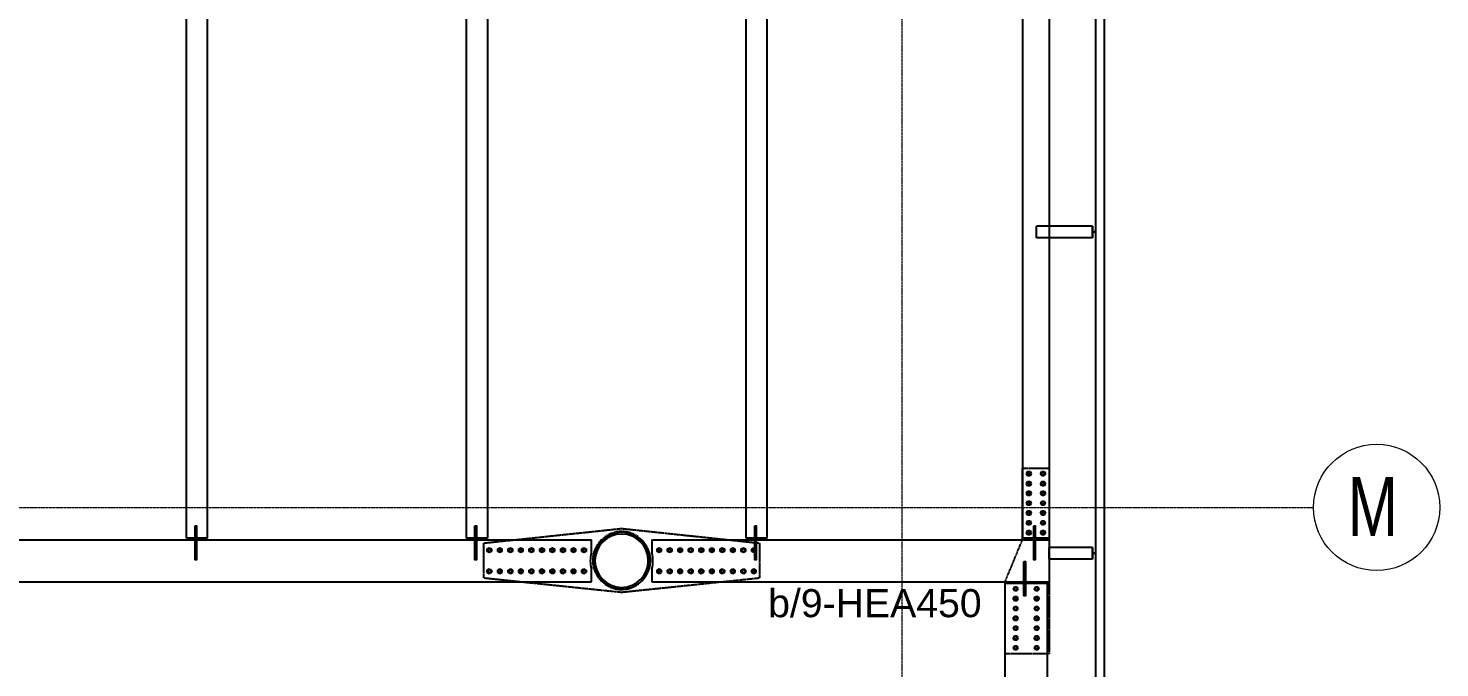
# Model space of a CAD drawing. Header units: millimetres. Extents: x -999 to 93225, y -17477 to 29086.
# Drawn here: x 83162 to 93225, y 7507 to 12063 of the extents above; entities that cross this region are included whole.
import ezdxf
from ezdxf.enums import TextEntityAlignment as Align

# ---------------------------------------------------------------- set-up
doc = ezdxf.new("R2010")
doc.units = ezdxf.units.MM
doc.header["$LTSCALE"] = 0.4
doc.linetypes.add('DXK_LINE_DOT2', pattern=[3.9198, 1.9599, -1.9599])
doc.linetypes.add('Grid Line', pattern=[3.33375, 1.905, -0.47625, 0.47625, -0.47625])
doc.layers.get('0').update_dxf_attribs({"color": 255})
for name, color, linetype, lineweight in [('0-3', 250, 'Continuous', 5), ('E_COLUMNAS-1', 1, 'Continuous', 25), ('E_COLUMNAS-3', 1, 'Continuous', 35), ('E_EJES', 8, 'Continuous', 9), ('E_EJES-1', 8, 'Grid Line', 9), ('E_TEXTO', 3, 'Continuous', 9), ('E_VIGAS-1', 254, 'Continuous', 25), ('E_VIGAS-2', 8, 'Continuous', 25), ('S-COLS-HDLN-1', 52, 'Continuous', 9)]:
    doc.layers.add(name, color=color, linetype=linetype, lineweight=lineweight)
doc.layers.add('P_PLATINA', color=6, linetype='Continuous')
doc.styles.add('Swis721 LtCn BT', font='swisscl.ttf', dxfattribs={"height": 0.42})
doc.styles.add('VERDANA', font='arial.ttf')

# ---------------------------------------------------------------- blocks, each defined once
blk = doc.blocks.new('EST_SFM_VIGA-METALICA-SECCION-C - EST_SFM_VIGA-METALICA-UPN160-1510871-_10_00m_N_E_-NIVEL-3 DOC')
at = {"layer": 'E_VIGAS-1'}
for p, q in [((11.677, 0.018), (-11.69, 0.018)), ((-11.69, -0.047), (11.677, -0.047))]:
    blk.add_line(p, q, dxfattribs=at)
blk = doc.blocks.new('DCTIB_CNI_EST_MOD-1A-FAC_0001_rvt-2-_10_00m_N_E_-NIVEL-3 DOC')
at = {"layer": 'E_VIGAS-1'}
for p, q in [((3.296, 151.084), (3.296, 151.166)), ((3.695, 151.166), (3.296, 151.166)), ((3.695, 151.166), (3.695, 151.084)), ((3.695, 151.084), (3.695, 151.166)), ((3.695, 151.166), (3.695, 151.166)), ((3.695, 151.166), (3.695, 151.139)), ((3.695, 151.084), (3.296, 151.084)), ((3.695, 151.128), (3.7, 151.128)), ((3.7, 151.123), (3.695, 151.123)), ((3.695, 151.112), (3.695, 151.084)), ((3.695, 151.084), (3.695, 151.084)), ((3.7, 151.128), (3.714, 151.128)), ((3.714, 151.123), (3.7, 151.123)), ((3.386, 148.794), (3.386, 148.876)), ((3.695, 148.876), (3.386, 148.876)), ((3.695, 148.876), (3.695, 148.794)), ((3.695, 148.794), (3.695, 148.876)), ((3.695, 148.876), (3.695, 148.876)), ((3.695, 148.876), (3.695, 148.849)), ((3.695, 148.838), (3.7, 148.838)), ((3.7, 148.833), (3.695, 148.833)), ((3.7, 148.838), (3.714, 148.838)), ((3.714, 148.833), (3.7, 148.833)), ((3.695, 148.794), (3.386, 148.794)), ((3.695, 148.822), (3.695, 148.794)), ((3.695, 148.794), (3.695, 148.794))]:
    blk.add_line(p, q, dxfattribs=at)
for points, knots in [([(3.695, 151.139), (3.695, 151.138), (3.695, 151.136), (3.696, 151.134), (3.696, 151.131), (3.697, 151.13), (3.698, 151.128), (3.7, 151.128), (3.7, 151.128)], [0, 0, 0, 0, 0.142857, 0.285714, 0.428571, 0.571429, 0.785714, 1, 1, 1, 1]), ([(3.7, 151.128), (3.699, 151.128), (3.698, 151.128), (3.697, 151.13), (3.696, 151.131), (3.696, 151.133), (3.696, 151.134), (3.695, 151.136), (3.695, 151.137), (3.695, 151.139)], [0, 0, 0, 0, 0.285714, 0.428571, 0.571429, 0.678571, 0.732143, 0.785714, 1, 1, 1, 1]), ([(3.695, 151.112), (3.695, 151.113), (3.695, 151.115), (3.696, 151.117), (3.696, 151.119), (3.697, 151.121), (3.698, 151.123), (3.7, 151.123), (3.7, 151.123)], [0, 0, 0, 0, 0.142857, 0.285714, 0.428571, 0.571429, 0.785714, 1, 1, 1, 1]), ([(3.7, 151.123), (3.699, 151.123), (3.698, 151.122), (3.697, 151.121), (3.696, 151.119), (3.696, 151.118), (3.696, 151.117), (3.695, 151.115), (3.695, 151.113), (3.695, 151.112)], [0, 0, 0, 0, 0.285714, 0.428571, 0.571429, 0.678571, 0.732143, 0.785714, 1, 1, 1, 1]), ([(3.695, 148.849), (3.695, 148.848), (3.695, 148.846), (3.696, 148.844), (3.696, 148.842), (3.697, 148.84), (3.698, 148.838), (3.7, 148.838), (3.7, 148.838)], [0, 0, 0, 0, 0.142857, 0.285714, 0.428571, 0.571429, 0.785714, 1, 1, 1, 1]), ([(3.7, 148.838), (3.699, 148.838), (3.698, 148.838), (3.697, 148.84), (3.696, 148.841), (3.696, 148.843), (3.696, 148.844), (3.695, 148.846), (3.695, 148.847), (3.695, 148.849)], [0, 0, 0, 0, 0.285714, 0.428571, 0.571429, 0.678571, 0.732143, 0.785714, 1, 1, 1, 1]), ([(3.695, 148.822), (3.695, 148.823), (3.695, 148.825), (3.696, 148.827), (3.696, 148.829), (3.697, 148.831), (3.698, 148.833), (3.7, 148.833), (3.7, 148.833)], [0, 0, 0, 0, 0.142857, 0.285714, 0.428571, 0.571429, 0.785714, 1, 1, 1, 1]), ([(3.7, 148.833), (3.699, 148.833), (3.698, 148.833), (3.697, 148.831), (3.696, 148.829), (3.696, 148.828), (3.696, 148.827), (3.695, 148.825), (3.695, 148.823), (3.695, 148.822)], [0, 0, 0, 0, 0.285714, 0.428571, 0.571429, 0.678571, 0.732143, 0.785714, 1, 1, 1, 1])]:
    blk.add_open_spline(points, degree=3, knots=knots, dxfattribs=at)
at = {"layer": 'E_VIGAS-1', "rotation": 269.9999999999999}
blk.add_blockref('EST_SFM_VIGA-METALICA-SECCION-C - EST_SFM_VIGA-METALICA-UPN160-1510871-_10_00m_N_E_-NIVEL-3 DOC', (3.762, 153.406), dxfattribs=at)
blk = doc.blocks.new('EST_SCM_COLUMNA-METALICA-SECCION-CIRCULAR - EST_SCM_COLUMNA-TUBULAR-CIRCULAR_PTEØ_16__e_12_7mm-V44-_10_00m_N_E_-NIVEL-3 DOC')
at = {"layer": 'S-COLS-HDLN-1'}
h = blk.add_hatch(dxfattribs=at)
h.set_pattern_fill('FP_13', color=256, style=0, pattern_type=2)
h.set_pattern_definition([(225, (148.783, -0.338), (0.15909903, -0.15909903), [])])
h.paths.add_polyline_path([(0.203, 0), (0.197, 0.049), (0.18, 0.094), (0.15, 0.137), (0.115, 0.167), (0.068, 0.191), (0.019, 0.202), (-0.024, 0.202), (-0.072, 0.19), (-0.115, 0.167), (-0.152, 0.135), (-0.182, 0.089), (-0.198, 0.046), (-0.203, 0), (-0.197, -0.049), (-0.18, -0.094), (-0.15, -0.137), (-0.115, -0.167), (-0.072, -0.19), (-0.019, -0.202), (0.024, -0.202), (0.077, -0.188), (0.115, -0.167), (0.152, -0.135), (0.182, -0.089), (0.198, -0.046)])
h.paths.add_polyline_path([(0.19, 0), (0.185, -0.046), (0.169, -0.089), (0.143, -0.126), (0.108, -0.157), (0.068, -0.178), (0.019, -0.189), (-0.024, -0.189), (-0.068, -0.178), (-0.108, -0.157), (-0.143, -0.126), (-0.171, -0.083), (-0.185, -0.046), (-0.191, 0), (-0.184, 0.049), (-0.165, 0.094), (-0.143, 0.126), (-0.108, 0.157), (-0.068, 0.178), (-0.018, 0.189), (0.024, 0.189), (0.072, 0.176), (0.108, 0.157), (0.143, 0.126), (0.169, 0.089), (0.185, 0.046)])
at = {"layer": 'E_COLUMNAS-1'}
for radius, start, end in [(0.203, 360, 180), (0.19, 0, 180), (0.203, 180, 360), (0.19, 180, 0)]:
    blk.add_arc((0, 0), radius, start, end, dxfattribs=at)
blk = doc.blocks.new('Grid - CNI_NOMBRE EJES-372759-_10_00m_N_E_-NIVEL-3 DOC')
at = {"layer": 'E_EJES'}
blk.add_circle((0, 0), 0.003, dxfattribs=at)
blk = doc.blocks.new('Bolt-72574620-2361 - 1471')
at = {"color": 253, "linetype": 'Continuous'}
for p, q in [((98609, 14920), (98618, 14935)), ((98618, 14905), (98609, 14920)), ((98618, 14935), (98635, 14935)), ((98635, 14905), (98618, 14905)), ((98635, 14935), (98644, 14920)), ((98644, 14920), (98635, 14905)), ((98709, 14920), (98718, 14935)), ((98718, 14905), (98709, 14920)), ((98718, 14935), (98735, 14935)), ((98735, 14905), (98718, 14905)), ((98735, 14935), (98744, 14920)), ((98744, 14920), (98735, 14905)), ((98610, 14850), (98618, 14865)), ((98618, 14835), (98610, 14850)), ((98610, 14780), (98618, 14795)), ((98618, 14865), (98635, 14865)), ((98635, 14835), (98618, 14835)), ((98618, 14795), (98635, 14795)), ((98635, 14865), (98644, 14850)), ((98644, 14850), (98635, 14835)), ((98635, 14795), (98644, 14780)), ((98710, 14850), (98718, 14865)), ((98718, 14835), (98710, 14850)), ((98710, 14780), (98718, 14795)), ((98718, 14865), (98735, 14865)), ((98735, 14835), (98718, 14835)), ((98718, 14795), (98735, 14795)), ((98735, 14865), (98744, 14850)), ((98744, 14850), (98735, 14835)), ((98735, 14795), (98744, 14780)), ((98618, 14765), (98610, 14780)), ((98610, 14710), (98618, 14725)), ((98618, 14695), (98610, 14710)), ((98635, 14765), (98618, 14765)), ((98618, 14725), (98635, 14725)), ((98635, 14695), (98618, 14695)), ((98644, 14780), (98635, 14765)), ((98635, 14725), (98644, 14710)), ((98644, 14710), (98635, 14695)), ((98718, 14765), (98710, 14780)), ((98710, 14710), (98718, 14725)), ((98718, 14695), (98710, 14710)), ((98735, 14765), (98718, 14765)), ((98718, 14725), (98735, 14725)), ((98735, 14695), (98718, 14695)), ((98744, 14780), (98735, 14765)), ((98735, 14725), (98744, 14710)), ((98744, 14710), (98735, 14695)), ((98610, 14640), (98618, 14655)), ((98618, 14625), (98610, 14640)), ((98618, 14655), (98635, 14655)), ((98635, 14625), (98618, 14625)), ((98635, 14655), (98644, 14640)), ((98644, 14640), (98635, 14625)), ((98710, 14640), (98718, 14655)), ((98718, 14625), (98710, 14640)), ((98718, 14655), (98735, 14655)), ((98735, 14625), (98718, 14625)), ((98735, 14655), (98744, 14640)), ((98744, 14640), (98735, 14625)), ((98610, 14570), (98618, 14585)), ((98618, 14555), (98610, 14570)), ((98610, 14500), (98618, 14515)), ((98618, 14485), (98610, 14500)), ((98618, 14585), (98636, 14585)), ((98636, 14555), (98618, 14555)), ((98618, 14515), (98636, 14515)), ((98636, 14585), (98644, 14570)), ((98644, 14570), (98636, 14555)), ((98636, 14515), (98644, 14500)), ((98644, 14500), (98636, 14485)), ((98710, 14570), (98718, 14585)), ((98718, 14555), (98710, 14570)), ((98710, 14500), (98718, 14515)), ((98718, 14485), (98710, 14500)), ((98718, 14585), (98736, 14585)), ((98736, 14555), (98718, 14555)), ((98718, 14515), (98736, 14515)), ((98736, 14585), (98744, 14570)), ((98744, 14570), (98736, 14555)), ((98736, 14515), (98744, 14500)), ((98744, 14500), (98736, 14485)), ((98636, 14485), (98618, 14485)), ((98736, 14485), (98718, 14485))]:
    blk.add_line(p, q, dxfattribs=at)
for centre, radius, start, end in [((98627, 14920), 11.5, 108.0087, 288.0087), ((98627, 14920), 10, 0.0087, 180.0087), ((98627, 14920), 10, 180.0087, 0.0087), ((98627, 14920), 11.5, 288.0087, 108.0087), ((98727, 14920), 11.5, 108.0087, 288.0087), ((98727, 14920), 10, 0.0087, 180.0087), ((98727, 14920), 10, 180.0087, 0.0087), ((98727, 14920), 11.5, 288.0087, 108.0087), ((98627, 14850), 11.5, 108.0087, 288.0087), ((98627, 14850), 10, 0.0087, 180.0087), ((98627, 14850), 10, 180.0087, 0.0087), ((98627, 14850), 11.5, 288.0087, 108.0087), ((98727, 14850), 11.5, 108.0087, 288.0087), ((98727, 14850), 10, 0.0087, 180.0087), ((98727, 14850), 10, 180.0087, 0.0087), ((98727, 14850), 11.5, 288.0087, 108.0087), ((98627, 14780), 11.5, 108.0087, 288.0087), ((98627, 14710), 11.5, 108.0087, 288.0087), ((98627, 14780), 10, 0.0087, 180.0087), ((98627, 14780), 10, 180.0087, 0.0087), ((98627, 14710), 10, 0.0087, 180.0087), ((98627, 14710), 10, 180.0087, 0.0087), ((98627, 14780), 11.5, 288.0087, 108.0087), ((98627, 14710), 11.5, 288.0087, 108.0087), ((98727, 14780), 11.5, 108.0087, 288.0087), ((98727, 14710), 11.5, 108.0087, 288.0087), ((98727, 14780), 10, 0.0087, 180.0087), ((98727, 14780), 10, 180.0087, 0.0087), ((98727, 14710), 10, 0.0087, 180.0087), ((98727, 14710), 10, 180.0087, 0.0087), ((98727, 14780), 11.5, 288.0087, 108.0087), ((98727, 14710), 11.5, 288.0087, 108.0087), ((98627, 14640), 11.5, 108.0087, 288.0087), ((98627, 14640), 10, 0.0087, 180.0087), ((98627, 14640), 10, 180.0087, 0.0087), ((98627, 14640), 11.5, 288.0087, 108.0087), ((98727, 14640), 11.5, 108.0087, 288.0087), ((98727, 14640), 10, 0.0087, 180.0087), ((98727, 14640), 10, 180.0087, 0.0087), ((98727, 14640), 11.5, 288.0087, 108.0087), ((98627, 14570), 11.5, 108.0087, 288.0087), ((98627, 14500), 11.5, 108.0087, 288.0087), ((98627, 14570), 10, 0.0087, 180.0087), ((98627, 14570), 10, 180.0087, 0.0087), ((98627, 14500), 10, 0.0087, 180.0087), ((98627, 14500), 10, 180.0087, 0.0087), ((98627, 14570), 11.5, 288.0087, 108.0087), ((98627, 14500), 11.5, 288.0087, 108.0087), ((98727, 14570), 11.5, 108.0087, 288.0087), ((98727, 14500), 11.5, 108.0087, 288.0087), ((98727, 14570), 10, 0.0087, 180.0087), ((98727, 14570), 10, 180.0087, 0.0087), ((98727, 14500), 10, 0.0087, 180.0087), ((98727, 14500), 10, 180.0087, 0.0087), ((98727, 14570), 11.5, 288.0087, 108.0087), ((98727, 14500), 11.5, 288.0087, 108.0087)]:
    blk.add_arc(centre, radius, start, end, dxfattribs=at)
blk = doc.blocks.new('Bolt-72574620-1904 - 1471')
at = {"color": 253, "linetype": 'Continuous'}
for p, q in [((94765, 14384), (94780, 14393)), ((94780, 14393), (94795, 14384)), ((94840, 14384), (94855, 14393)), ((94855, 14393), (94870, 14384)), ((94915, 14384), (94930, 14393)), ((94930, 14393), (94945, 14384)), ((94990, 14384), (95005, 14393)), ((95005, 14393), (95020, 14384)), ((95065, 14384), (95080, 14393)), ((95080, 14393), (95095, 14384)), ((95140, 14384), (95155, 14393)), ((95155, 14393), (95170, 14384)), ((95215, 14384), (95230, 14393)), ((95230, 14393), (95245, 14384)), ((95290, 14384), (95305, 14393)), ((95305, 14393), (95320, 14384)), ((95365, 14384), (95380, 14393)), ((95380, 14393), (95395, 14384)), ((95440, 14384), (95455, 14393)), ((95455, 14393), (95470, 14384)), ((94765, 14367), (94765, 14384)), ((94780, 14358), (94765, 14367)), ((94795, 14367), (94780, 14358)), ((94795, 14384), (94795, 14367)), ((94840, 14367), (94840, 14384)), ((94855, 14358), (94840, 14367)), ((94870, 14367), (94855, 14358)), ((94870, 14384), (94870, 14367)), ((94915, 14367), (94915, 14384)), ((94930, 14358), (94915, 14367)), ((94945, 14367), (94930, 14358)), ((94945, 14384), (94945, 14367)), ((94990, 14367), (94990, 14384)), ((95005, 14358), (94990, 14367)), ((95020, 14367), (95005, 14358)), ((95020, 14384), (95020, 14367)), ((95065, 14367), (95065, 14384)), ((95080, 14358), (95065, 14367)), ((95095, 14367), (95080, 14358)), ((95095, 14384), (95095, 14367)), ((95140, 14367), (95140, 14384)), ((95155, 14358), (95140, 14367)), ((95170, 14367), (95155, 14358)), ((95170, 14384), (95170, 14367)), ((95215, 14367), (95215, 14384)), ((95230, 14358), (95215, 14367)), ((95245, 14367), (95230, 14358)), ((95245, 14384), (95245, 14367)), ((95290, 14367), (95290, 14384)), ((95305, 14358), (95290, 14367)), ((95320, 14367), (95305, 14358)), ((95320, 14384), (95320, 14367)), ((95365, 14367), (95365, 14384)), ((95380, 14358), (95365, 14367)), ((95395, 14367), (95380, 14358)), ((95395, 14384), (95395, 14367)), ((95440, 14367), (95440, 14384)), ((95455, 14358), (95440, 14367)), ((95470, 14367), (95455, 14358)), ((95470, 14384), (95470, 14367)), ((94765, 14234), (94780, 14243)), ((94765, 14217), (94765, 14234)), ((94780, 14208), (94765, 14217)), ((94780, 14243), (94795, 14234)), ((94795, 14217), (94780, 14208)), ((94795, 14234), (94795, 14217)), ((94840, 14234), (94855, 14243)), ((94840, 14217), (94840, 14234)), ((94855, 14208), (94840, 14217)), ((94855, 14243), (94870, 14234)), ((94870, 14217), (94855, 14208)), ((94870, 14234), (94870, 14217)), ((94915, 14234), (94930, 14243)), ((94915, 14217), (94915, 14234)), ((94930, 14208), (94915, 14217)), ((94930, 14243), (94945, 14234)), ((94945, 14217), (94930, 14208)), ((94945, 14234), (94945, 14217)), ((94990, 14234), (95005, 14243)), ((94990, 14217), (94990, 14234)), ((95005, 14208), (94990, 14217)), ((95005, 14243), (95020, 14234)), ((95020, 14217), (95005, 14208)), ((95020, 14234), (95020, 14217)), ((95065, 14234), (95080, 14243)), ((95065, 14217), (95065, 14234)), ((95080, 14208), (95065, 14217)), ((95080, 14243), (95095, 14234)), ((95095, 14217), (95080, 14208)), ((95095, 14234), (95095, 14217)), ((95140, 14234), (95155, 14243)), ((95140, 14217), (95140, 14234)), ((95155, 14208), (95140, 14217)), ((95155, 14243), (95170, 14234)), ((95170, 14217), (95155, 14208)), ((95170, 14234), (95170, 14217)), ((95215, 14234), (95230, 14243)), ((95215, 14217), (95215, 14234)), ((95230, 14208), (95215, 14217)), ((95230, 14243), (95245, 14234)), ((95245, 14217), (95230, 14208)), ((95245, 14234), (95245, 14217)), ((95290, 14234), (95305, 14243)), ((95290, 14217), (95290, 14234)), ((95305, 14208), (95290, 14217)), ((95305, 14243), (95320, 14234)), ((95320, 14217), (95305, 14208)), ((95320, 14234), (95320, 14217)), ((95365, 14234), (95380, 14243)), ((95365, 14217), (95365, 14234)), ((95380, 14208), (95365, 14217)), ((95380, 14243), (95395, 14234)), ((95395, 14217), (95380, 14208)), ((95395, 14234), (95395, 14217)), ((95440, 14234), (95455, 14243)), ((95440, 14217), (95440, 14234)), ((95455, 14208), (95440, 14217)), ((95455, 14243), (95470, 14234)), ((95470, 14217), (95455, 14208)), ((95470, 14234), (95470, 14217))]:
    blk.add_line(p, q, dxfattribs=at)
for centre, radius, start, end in [((94780, 14376), 11.5, 18.0041, 198.0041), ((94780, 14376), 11.5, 198.0041, 18.0041), ((94780, 14376), 10, 90.0041, 270.0041), ((94780, 14376), 10, 270.0041, 90.0041), ((94855, 14376), 11.5, 18.0041, 198.0041), ((94855, 14376), 11.5, 198.0041, 18.0041), ((94855, 14376), 10, 90.0041, 270.0041), ((94855, 14376), 10, 270.0041, 90.0041), ((94930, 14376), 11.5, 18.0041, 198.0041), ((94930, 14376), 11.5, 198.0041, 18.0041), ((94930, 14376), 10, 90.0041, 270.0041), ((94930, 14376), 10, 270.0041, 90.0041), ((95005, 14376), 11.5, 18.0041, 198.0041), ((95005, 14376), 11.5, 198.0041, 18.0041), ((95005, 14376), 10, 90.0041, 270.0041), ((95005, 14376), 10, 270.0041, 90.0041), ((95080, 14376), 11.5, 18.0041, 198.0041), ((95080, 14376), 11.5, 198.0041, 18.0041), ((95080, 14376), 10, 90.0041, 270.0041), ((95080, 14376), 10, 270.0041, 90.0041), ((95155, 14376), 11.5, 18.0041, 198.0041), ((95155, 14376), 11.5, 198.0041, 18.0041), ((95155, 14376), 10, 90.0041, 270.0041), ((95155, 14376), 10, 270.0041, 90.0041), ((95230, 14376), 11.5, 18.0041, 198.0041), ((95230, 14376), 11.5, 198.0041, 18.0041), ((95230, 14376), 10, 90.0041, 270.0041), ((95230, 14376), 10, 270.0041, 90.0041), ((95305, 14376), 11.5, 18.0041, 198.0041), ((95305, 14376), 11.5, 198.0041, 18.0041), ((95305, 14376), 10, 90.0041, 270.0041), ((95305, 14376), 10, 270.0041, 90.0041), ((95380, 14376), 11.5, 18.0041, 198.0041), ((95380, 14376), 11.5, 198.0041, 18.0041), ((95380, 14376), 10, 90.0041, 270.0041), ((95380, 14376), 10, 270.0041, 90.0041), ((95455, 14376), 11.5, 18.0041, 198.0041), ((95455, 14376), 11.5, 198.0041, 18.0041), ((95455, 14376), 10, 90.0041, 270.0041), ((95455, 14376), 10, 270.0041, 90.0041), ((94780, 14226), 11.5, 18.0041, 198.0041), ((94780, 14226), 11.5, 198.0041, 18.0041), ((94780, 14226), 10, 90.0041, 270.0041), ((94780, 14226), 10, 270.0041, 90.0041), ((94855, 14226), 11.5, 18.0041, 198.0041), ((94855, 14226), 11.5, 198.0041, 18.0041), ((94855, 14226), 10, 90.0041, 270.0041), ((94855, 14226), 10, 270.0041, 90.0041), ((94930, 14226), 11.5, 18.0041, 198.0041), ((94930, 14226), 11.5, 198.0041, 18.0041), ((94930, 14226), 10, 90.0041, 270.0041), ((94930, 14226), 10, 270.0041, 90.0041), ((95005, 14226), 11.5, 18.0041, 198.0041), ((95005, 14226), 11.5, 198.0041, 18.0041), ((95005, 14226), 10, 90.0041, 270.0041), ((95005, 14226), 10, 270.0041, 90.0041), ((95080, 14226), 11.5, 18.0041, 198.0041), ((95080, 14226), 11.5, 198.0041, 18.0041), ((95080, 14226), 10, 90.0041, 270.0041), ((95080, 14226), 10, 270.0041, 90.0041), ((95155, 14226), 11.5, 18.0041, 198.0041), ((95155, 14226), 11.5, 198.0041, 18.0041), ((95155, 14226), 10, 90.0041, 270.0041), ((95155, 14226), 10, 270.0041, 90.0041), ((95230, 14226), 11.5, 18.0041, 198.0041), ((95230, 14226), 11.5, 198.0041, 18.0041), ((95230, 14226), 10, 90.0041, 270.0041), ((95230, 14226), 10, 270.0041, 90.0041), ((95305, 14226), 11.5, 18.0041, 198.0041), ((95305, 14226), 11.5, 198.0041, 18.0041), ((95305, 14226), 10, 90.0041, 270.0041), ((95305, 14226), 10, 270.0041, 90.0041), ((95380, 14226), 11.5, 18.0041, 198.0041), ((95380, 14226), 11.5, 198.0041, 18.0041), ((95380, 14226), 10, 90.0041, 270.0041), ((95380, 14226), 10, 270.0041, 90.0041), ((95455, 14226), 11.5, 18.0041, 198.0041), ((95455, 14226), 11.5, 198.0041, 18.0041), ((95455, 14226), 10, 90.0041, 270.0041), ((95455, 14226), 10, 270.0041, 90.0041)]:
    blk.add_arc(centre, radius, start, end, dxfattribs=at)
blk = doc.blocks.new('Part-72574620-1897 - 1471')
at = {"color": 253, "linetype": 'DXK_LINE_DOT2'}
for p, q in [((94740, 14426), (95723, 14530)), ((95723, 14530), (96706, 14426)), ((94740, 14176), (94740, 14426)), ((96706, 14426), (96706, 14176)), ((95723, 14074), (94740, 14176)), ((96706, 14176), (95723, 14074))]:
    blk.add_line(p, q, dxfattribs=at)
for start, end in [(80, 260), (260, 80)]:
    blk.add_arc((95723, 14302), 206, start, end, dxfattribs=at)
blk = doc.blocks.new('Bolt-72574620-1903 - 1471')
at = {"color": 253, "linetype": 'Continuous'}
for p, q in [((95976, 14384), (95991, 14393)), ((95991, 14393), (96006, 14384)), ((96051, 14384), (96066, 14393)), ((96066, 14393), (96081, 14384)), ((96126, 14384), (96141, 14393)), ((96141, 14393), (96156, 14384)), ((96201, 14384), (96216, 14393)), ((96216, 14393), (96231, 14384)), ((96276, 14384), (96291, 14393)), ((96291, 14393), (96306, 14384)), ((96351, 14384), (96366, 14393)), ((96366, 14393), (96381, 14384)), ((96426, 14384), (96441, 14393)), ((96441, 14393), (96456, 14384)), ((96501, 14384), (96516, 14393)), ((96516, 14393), (96531, 14384)), ((96576, 14384), (96591, 14393)), ((96591, 14393), (96606, 14384)), ((96651, 14384), (96666, 14393)), ((96666, 14393), (96681, 14384)), ((95976, 14367), (95976, 14384)), ((95991, 14358), (95976, 14367)), ((96006, 14367), (95991, 14358)), ((96006, 14384), (96006, 14367)), ((96051, 14367), (96051, 14384)), ((96066, 14358), (96051, 14367)), ((96081, 14367), (96066, 14358)), ((96081, 14384), (96081, 14367)), ((96126, 14367), (96126, 14384)), ((96141, 14358), (96126, 14367)), ((96156, 14367), (96141, 14358)), ((96156, 14384), (96156, 14367)), ((96201, 14367), (96201, 14384)), ((96216, 14358), (96201, 14367)), ((96231, 14367), (96216, 14358)), ((96231, 14384), (96231, 14367)), ((96276, 14367), (96276, 14384)), ((96291, 14358), (96276, 14367)), ((96306, 14367), (96291, 14358)), ((96306, 14384), (96306, 14367)), ((96351, 14367), (96351, 14384)), ((96366, 14358), (96351, 14367)), ((96381, 14367), (96366, 14358)), ((96381, 14384), (96381, 14367)), ((96426, 14367), (96426, 14384)), ((96441, 14358), (96426, 14367)), ((96456, 14367), (96441, 14358)), ((96456, 14384), (96456, 14367)), ((96501, 14367), (96501, 14384)), ((96516, 14358), (96501, 14367)), ((96531, 14367), (96516, 14358)), ((96531, 14384), (96531, 14367)), ((96576, 14367), (96576, 14384)), ((96591, 14358), (96576, 14367)), ((96606, 14367), (96591, 14358)), ((96606, 14384), (96606, 14367)), ((96651, 14367), (96651, 14384)), ((96666, 14358), (96651, 14367)), ((96681, 14367), (96666, 14358)), ((96681, 14384), (96681, 14367)), ((95976, 14234), (95991, 14243)), ((95976, 14217), (95976, 14234)), ((95991, 14208), (95976, 14217)), ((95991, 14243), (96006, 14234)), ((96006, 14217), (95991, 14208)), ((96006, 14234), (96006, 14217)), ((96051, 14234), (96066, 14243)), ((96051, 14217), (96051, 14234)), ((96066, 14208), (96051, 14217)), ((96066, 14243), (96081, 14234)), ((96081, 14217), (96066, 14208)), ((96081, 14234), (96081, 14217)), ((96126, 14234), (96141, 14243)), ((96126, 14217), (96126, 14234)), ((96141, 14208), (96126, 14217)), ((96141, 14243), (96156, 14234)), ((96156, 14217), (96141, 14208)), ((96156, 14234), (96156, 14217)), ((96201, 14234), (96216, 14243)), ((96201, 14217), (96201, 14234)), ((96216, 14208), (96201, 14217)), ((96216, 14243), (96231, 14234)), ((96231, 14217), (96216, 14208)), ((96231, 14234), (96231, 14217)), ((96276, 14234), (96291, 14243)), ((96276, 14217), (96276, 14234)), ((96291, 14208), (96276, 14217)), ((96291, 14243), (96306, 14234)), ((96306, 14217), (96291, 14208)), ((96306, 14234), (96306, 14217)), ((96351, 14234), (96366, 14243)), ((96351, 14217), (96351, 14234)), ((96366, 14208), (96351, 14217)), ((96366, 14243), (96381, 14234)), ((96381, 14217), (96366, 14208)), ((96381, 14234), (96381, 14217)), ((96426, 14234), (96441, 14243)), ((96426, 14217), (96426, 14234)), ((96441, 14208), (96426, 14217)), ((96441, 14243), (96456, 14234)), ((96456, 14217), (96441, 14208)), ((96456, 14234), (96456, 14217)), ((96501, 14234), (96516, 14243)), ((96501, 14217), (96501, 14234)), ((96516, 14208), (96501, 14217)), ((96516, 14243), (96531, 14234)), ((96531, 14217), (96516, 14208)), ((96531, 14234), (96531, 14217)), ((96576, 14234), (96591, 14243)), ((96576, 14217), (96576, 14234)), ((96591, 14208), (96576, 14217)), ((96591, 14243), (96606, 14234)), ((96606, 14217), (96591, 14208)), ((96606, 14234), (96606, 14217)), ((96651, 14234), (96666, 14243)), ((96651, 14217), (96651, 14234)), ((96666, 14208), (96651, 14217)), ((96666, 14243), (96681, 14234)), ((96681, 14217), (96666, 14208)), ((96681, 14234), (96681, 14217))]:
    blk.add_line(p, q, dxfattribs=at)
for centre, radius, start, end in [((95991, 14376), 11.5, 18, 198), ((95991, 14376), 11.5, 198, 18), ((95991, 14376), 10, 90, 270), ((95991, 14376), 10, 270, 90), ((96066, 14376), 11.5, 18, 198), ((96066, 14376), 11.5, 198, 18), ((96066, 14376), 10, 90, 270), ((96066, 14376), 10, 270, 90), ((96141, 14376), 11.5, 18, 198), ((96141, 14376), 11.5, 198, 18), ((96141, 14376), 10, 90, 270), ((96141, 14376), 10, 270, 90), ((96216, 14376), 11.5, 18, 198), ((96216, 14376), 11.5, 198, 18), ((96216, 14376), 10, 90, 270), ((96216, 14376), 10, 270, 90), ((96291, 14376), 11.5, 18, 198), ((96291, 14376), 11.5, 198, 18), ((96291, 14376), 10, 90, 270), ((96291, 14376), 10, 270, 90), ((96366, 14376), 11.5, 18, 198), ((96366, 14376), 11.5, 198, 18), ((96366, 14376), 10, 90, 270), ((96366, 14376), 10, 270, 90), ((96441, 14376), 11.5, 18, 198), ((96441, 14376), 11.5, 198, 18), ((96441, 14376), 10, 90, 270), ((96441, 14376), 10, 270, 90), ((96516, 14376), 11.5, 18, 198), ((96516, 14376), 11.5, 198, 18), ((96516, 14376), 10, 90, 270), ((96516, 14376), 10, 270, 90), ((96591, 14376), 11.5, 18, 198), ((96591, 14376), 11.5, 198, 18), ((96591, 14376), 10, 90, 270), ((96591, 14376), 10, 270, 90), ((96666, 14376), 11.5, 18, 198), ((96666, 14376), 11.5, 198, 18), ((96666, 14376), 10, 90, 270), ((96666, 14376), 10, 270, 90), ((95991, 14226), 11.5, 18, 198), ((95991, 14226), 11.5, 198, 18), ((95991, 14226), 10, 90, 270), ((95991, 14226), 10, 270, 90), ((96066, 14226), 11.5, 18, 198), ((96066, 14226), 11.5, 198, 18), ((96066, 14226), 10, 90, 270), ((96066, 14226), 10, 270, 90), ((96141, 14226), 11.5, 18, 198), ((96141, 14226), 11.5, 198, 18), ((96141, 14226), 10, 90, 270), ((96141, 14226), 10, 270, 90), ((96216, 14226), 11.5, 18, 198), ((96216, 14226), 11.5, 198, 18), ((96216, 14226), 10, 90, 270), ((96216, 14226), 10, 270, 90), ((96291, 14226), 11.5, 18, 198), ((96291, 14226), 11.5, 198, 18), ((96291, 14226), 10, 90, 270), ((96291, 14226), 10, 270, 90), ((96366, 14226), 11.5, 18, 198), ((96366, 14226), 11.5, 198, 18), ((96366, 14226), 10, 90, 270), ((96366, 14226), 10, 270, 90), ((96441, 14226), 11.5, 18, 198), ((96441, 14226), 11.5, 198, 18), ((96441, 14226), 10, 90, 270), ((96441, 14226), 10, 270, 90), ((96516, 14226), 11.5, 18, 198), ((96516, 14226), 11.5, 198, 18), ((96516, 14226), 10, 90, 270), ((96516, 14226), 10, 270, 90), ((96591, 14226), 11.5, 18, 198), ((96591, 14226), 11.5, 198, 18), ((96591, 14226), 10, 90, 270), ((96591, 14226), 10, 270, 90), ((96666, 14226), 11.5, 18, 198), ((96666, 14226), 11.5, 198, 18), ((96666, 14226), 10, 90, 270), ((96666, 14226), 10, 270, 90)]:
    blk.add_arc(centre, radius, start, end, dxfattribs=at)
blk = doc.blocks.new('Part-72574620-2360 - 1471')
at = {"color": 253, "linetype": 'DXK_LINE_DOT2'}
for p, q in [((98581, 14450), (98582, 14960)), ((98582, 14960), (98772, 14960)), ((98772, 14960), (98772, 13637)), ((98457, 14150), (98581, 14450)), ((98457, 13637), (98457, 14150)), ((98772, 13637), (98457, 13637))]:
    blk.add_line(p, q, dxfattribs=at)
blk = doc.blocks.new('Bolt-72574620-2362 - 1471')
at = {"color": 253, "linetype": 'Continuous'}
for p, q in [((98515, 14100), (98523, 14115)), ((98523, 14085), (98515, 14100)), ((98523, 14115), (98541, 14115)), ((98541, 14115), (98549, 14100)), ((98549, 14100), (98541, 14085)), ((98665, 14100), (98673, 14115)), ((98673, 14085), (98665, 14100)), ((98673, 14115), (98691, 14115)), ((98691, 14115), (98699, 14100)), ((98699, 14100), (98691, 14085)), ((98515, 14030), (98523, 14045)), ((98523, 14015), (98515, 14030)), ((98541, 14085), (98523, 14085)), ((98523, 14045), (98541, 14045)), ((98541, 14015), (98523, 14015)), ((98541, 14045), (98549, 14030)), ((98549, 14030), (98541, 14015)), ((98665, 14030), (98673, 14045)), ((98673, 14015), (98665, 14030)), ((98691, 14085), (98673, 14085)), ((98673, 14045), (98691, 14045)), ((98691, 14015), (98673, 14015)), ((98691, 14045), (98699, 14030)), ((98699, 14030), (98691, 14015)), ((98515, 13960), (98523, 13975)), ((98523, 13945), (98515, 13960)), ((98515, 13890), (98523, 13905)), ((98523, 13875), (98515, 13890)), ((98523, 13975), (98541, 13975)), ((98541, 13945), (98523, 13945)), ((98523, 13905), (98541, 13905)), ((98541, 13975), (98549, 13960)), ((98549, 13960), (98541, 13945)), ((98541, 13905), (98549, 13890)), ((98549, 13890), (98541, 13875)), ((98665, 13960), (98673, 13975)), ((98673, 13945), (98665, 13960)), ((98665, 13890), (98673, 13905)), ((98673, 13875), (98665, 13890)), ((98673, 13975), (98691, 13975)), ((98691, 13945), (98673, 13945)), ((98673, 13905), (98691, 13905)), ((98691, 13975), (98699, 13960)), ((98699, 13960), (98691, 13945)), ((98691, 13905), (98699, 13890)), ((98699, 13890), (98691, 13875)), ((98515, 13820), (98523, 13835)), ((98523, 13805), (98515, 13820)), ((98541, 13875), (98523, 13875)), ((98523, 13835), (98541, 13835)), ((98541, 13805), (98523, 13805)), ((98541, 13835), (98549, 13820)), ((98549, 13820), (98541, 13805)), ((98665, 13820), (98673, 13835)), ((98673, 13805), (98665, 13820)), ((98691, 13875), (98673, 13875)), ((98673, 13835), (98691, 13835)), ((98691, 13805), (98673, 13805)), ((98691, 13835), (98699, 13820)), ((98699, 13820), (98691, 13805)), ((98515, 13750), (98523, 13765)), ((98523, 13735), (98515, 13750)), ((98515, 13680), (98523, 13695)), ((98523, 13765), (98541, 13765)), ((98541, 13735), (98523, 13735)), ((98523, 13695), (98541, 13695)), ((98541, 13765), (98549, 13750)), ((98549, 13750), (98541, 13735)), ((98541, 13695), (98549, 13680)), ((98665, 13750), (98673, 13765)), ((98673, 13735), (98665, 13750)), ((98665, 13680), (98673, 13695)), ((98673, 13765), (98691, 13765)), ((98691, 13735), (98673, 13735)), ((98673, 13695), (98691, 13695)), ((98691, 13765), (98699, 13750)), ((98699, 13750), (98691, 13735)), ((98691, 13695), (98699, 13680)), ((98523, 13665), (98515, 13680)), ((98541, 13665), (98523, 13665)), ((98549, 13680), (98541, 13665)), ((98673, 13665), (98665, 13680)), ((98691, 13665), (98673, 13665)), ((98699, 13680), (98691, 13665))]:
    blk.add_line(p, q, dxfattribs=at)
for centre, radius, start, end in [((98532, 14100), 11.5, 108, 288), ((98532, 14100), 10, 360, 180), ((98532, 14100), 10, 180, 360), ((98532, 14100), 11.5, 288, 108), ((98682, 14100), 11.5, 108, 288), ((98682, 14100), 10, 360, 180), ((98682, 14100), 10, 180, 360), ((98682, 14100), 11.5, 288, 108), ((98532, 14030), 11.5, 108, 288), ((98532, 14030), 10, 360, 180), ((98532, 14030), 10, 180, 360), ((98532, 14030), 11.5, 288, 108), ((98682, 14030), 11.5, 108, 288), ((98682, 14030), 10, 360, 180), ((98682, 14030), 10, 180, 360), ((98682, 14030), 11.5, 288, 108), ((98532, 13960), 11.5, 108, 288), ((98532, 13890), 11.5, 108, 288), ((98532, 13960), 10, 360, 180), ((98532, 13960), 10, 180, 360), ((98532, 13890), 10, 360, 180), ((98532, 13890), 10, 180, 360), ((98532, 13960), 11.5, 288, 108), ((98532, 13890), 11.5, 288, 108), ((98682, 13960), 11.5, 108, 288), ((98682, 13890), 11.5, 108, 288), ((98682, 13960), 10, 360, 180), ((98682, 13960), 10, 180, 360), ((98682, 13890), 10, 360, 180), ((98682, 13890), 10, 180, 360), ((98682, 13960), 11.5, 288, 108), ((98682, 13890), 11.5, 288, 108), ((98532, 13820), 11.5, 108, 288), ((98532, 13820), 10, 360, 180), ((98532, 13820), 10, 180, 360), ((98532, 13820), 11.5, 288, 108), ((98682, 13820), 11.5, 108, 288), ((98682, 13820), 10, 360, 180), ((98682, 13820), 10, 180, 360), ((98682, 13820), 11.5, 288, 108), ((98532, 13750), 11.5, 108, 288), ((98532, 13680), 11.5, 108, 288), ((98532, 13750), 10, 360, 180), ((98532, 13750), 10, 180, 360), ((98532, 13680), 10, 360, 180), ((98532, 13750), 11.5, 288, 108), ((98532, 13680), 11.5, 288, 108), ((98682, 13750), 11.5, 108, 288), ((98682, 13680), 11.5, 108, 288), ((98682, 13750), 10, 360, 180), ((98682, 13750), 10, 180, 360), ((98682, 13680), 10, 360, 180), ((98682, 13750), 11.5, 288, 108), ((98682, 13680), 11.5, 288, 108), ((98532, 13680), 10, 180, 360), ((98682, 13680), 10, 180, 360)]:
    blk.add_arc(centre, radius, start, end, dxfattribs=at)

msp = doc.modelspace()

# ---------------------------------------------------------------- linework, layer by layer
at = {"layer": 'E_EJES-1'}
for p, q in [((89392.5, -2529.9), (89392.5, 28185.7)), ((-99.3, 8649.6), (92325, 8649.6))]:
    msp.add_line(p, q, dxfattribs=at)
at = {"layer": 'E_VIGAS-2'}
for p, q in [((84289.8, 8429.8), (84289.8, 17369.8)), ((84439.8, 8429.8), (84439.8, 17369.8)), ((86285.2, 17369.8), (86285.2, 8429.8)), ((86435.2, 17369.8), (86435.2, 8429.8)), ((88280.6, 8429.8), (88280.6, 17369.8)), ((88430.6, 8429.8), (88430.6, 17369.8)), ((90251, 17369.8), (90251, 8429.8)), ((90441, 17369.8), (90441, 8429.8)), ((77908.3, 8419.8), (87176.6, 8419.8)), ((84439.8, 8429.8), (84289.8, 8429.8)), ((86435.2, 8429.8), (86285.2, 8429.8)), ((87176.6, 8326.4), (87176.6, 8419.8)), ((87608.4, 8419.8), (90441, 8419.8)), ((87608.4, 8419.8), (87608.4, 8326.4)), ((88430.6, 8429.8), (88280.6, 8429.8)), ((90441, 8429.8), (90251, 8429.8)), ((90441, 8419.8), (90441, 8119.8)), ((87176.6, 8119.8), (87176.6, 8213.2)), ((87608.4, 8213.2), (87608.4, 8119.8)), ((77908.3, 8119.8), (87176.6, 8119.8)), ((87608.4, 8119.8), (90441, 8119.8)), ((90126, 8109.8), (90426, 8109.8)), ((90126, 8019.8), (90126, 8109.8)), ((90426, 8109.8), (90426, 8020.2)), ((90126, 1913), (90126, 8019.8)), ((90426, 8020.2), (90426, 1913))]:
    msp.add_line(p, q, dxfattribs=at)
for start, end in [(165.30591, 194.69409), (345.30591, 14.69409)]:
    msp.add_arc((87392.5, 8269.8), 223.2, start, end, dxfattribs=at)
at = {"layer": 'P_PLATINA'}
for points in [[(84351.7, 8519.6), (84361.7, 8519.6), (84361.7, 8275.6), (84351.7, 8275.6)], [(86347.1, 8519.6), (86357.1, 8519.6), (86357.1, 8275.6), (86347.1, 8275.6)], [(88342.5, 8519.6), (88352.5, 8519.6), (88352.5, 8275.6), (88342.5, 8275.6)], [(90331.3, 8519.6), (90341.3, 8519.6), (90341.3, 8275.6), (90331.3, 8275.6)], [(90260.5, 8264.1), (90270.5, 8264.1), (90270.5, 8020.1), (90260.5, 8020.1)]]:
    msp.add_lwpolyline(points, close=True, dxfattribs=at)

# ---------------------------------------------------------------- block references
at = {"color": 2}
msp.add_blockref('Part-72574620-2360 - 1471', (-8330.9, -6030.4), dxfattribs=at)
for name in ['Bolt-72574620-2361 - 1471', 'Part-72574620-1897 - 1471', 'Bolt-72574620-1904 - 1471', 'Bolt-72574620-1903 - 1471', 'Bolt-72574620-2362 - 1471']:
    msp.add_blockref(name, (-8330.9, -6030.4))
at = {"layer": '0-3', "lineweight": 0, "xscale": 1000.000000003685, "yscale": 1000.000000003685, "zscale": 1000.000000003685}
msp.add_blockref('DCTIB_CNI_EST_MOD-1A-FAC_0001_rvt-2-_10_00m_N_E_-NIVEL-3 DOC', (87054.6, -140512.8), dxfattribs=at)
at = {"layer": 'E_COLUMNAS-3', "rotation": 269.9999999999997}
for xscale, yscale, zscale in [(1000.000000003685, 1000.000000003685, 1000.000000003685), (999.9999999999967, 999.9999999999967, 999.9999999999967)]:
    msp.add_blockref('EST_SCM_COLUMNA-METALICA-SECCION-CIRCULAR - EST_SCM_COLUMNA-TUBULAR-CIRCULAR_PTEØ_16__e_12_7mm-V44-_10_00m_N_E_-NIVEL-3 DOC', (87392.5, 8269.8), dxfattribs=dict(at, xscale=xscale, yscale=yscale, zscale=zscale))
at = {"layer": 'E_EJES', "xscale": 150000.0000005526, "yscale": 150000.0000005526, "zscale": 150000.0000005526, "rotation": 269.9999999999994}
msp.add_blockref('Grid - CNI_NOMBRE EJES-372759-_10_00m_N_E_-NIVEL-3 DOC', (92775, 8649.6), dxfattribs=at)

# ---------------------------------------------------------------- texts
at = {"layer": 'E_EJES', "insert": (92567.9, 8866.3), "char_height": 420, "width": 481.013, "attachment_point": 1, "style": 'Swis721 LtCn BT'}
msp.add_mtext('M', dxfattribs=at)
at = {"layer": 'E_TEXTO', "style": 'VERDANA'}
msp.add_text('b/9-HEA450', height=200, dxfattribs=at).set_placement((89198, 7867.7), align=Align.CENTER)

doc.saveas('drawing.dxf')
